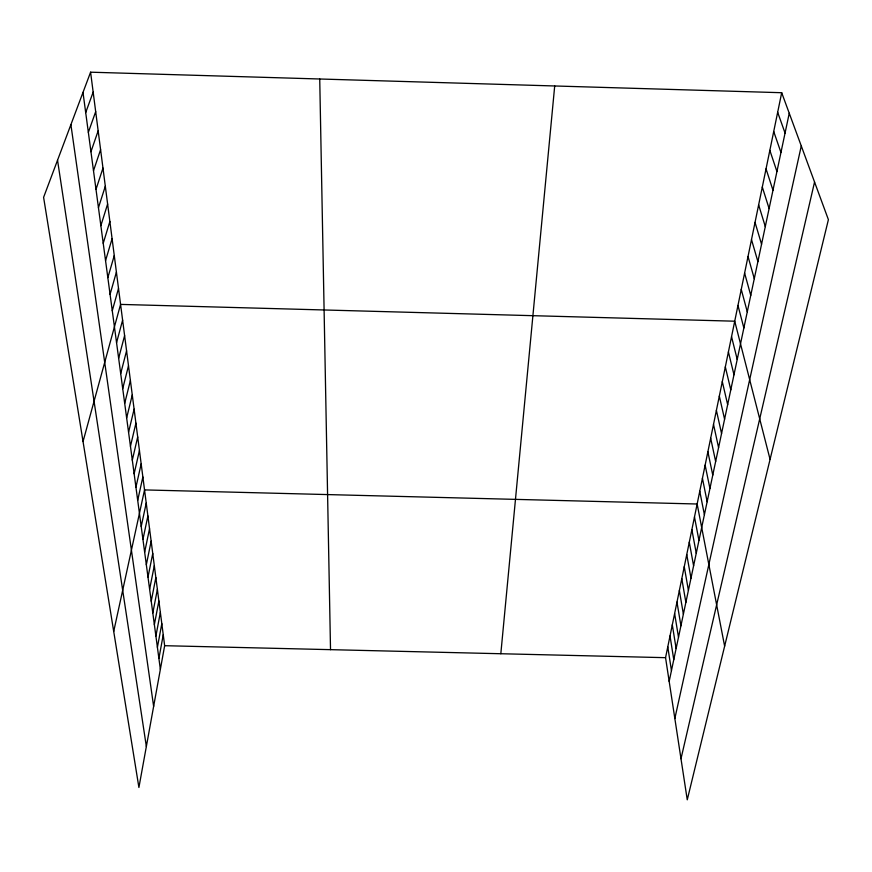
<?xml version="1.0" encoding="UTF-8"?>
<svg xmlns="http://www.w3.org/2000/svg" width="872" height="872" viewBox="0 0 872 872"><rect width="100%" height="100%" fill="white"/><g stroke="black" fill="none" stroke-linecap="round" stroke-linejoin="round"><path stroke-width="1.31" d="M500.822 653.738L554.701 85.979M90.59 72.191L164.655 645.694L138.91 787.481L43.6 197.345L90.59 72.191L781.694 92.715L828.4 219.657L687.256 799.809L665.554 657.673L781.694 92.715M158.9 658.404L163.249 634.762M157.407 647.297L161.81 623.665M155.903 636.037L160.361 612.395M154.366 624.592L158.878 600.972M152.807 612.983L157.385 589.374M151.227 601.2L155.859 577.591M149.624 589.221L154.322 565.645M147.989 577.068L152.753 553.502M146.333 564.718L151.161 541.174M144.654 552.172L149.548 528.661M142.943 539.43L147.902 515.952M669.173 681.392L789.247 113.251M141.21 526.481L146.234 503.035M113.709 631.459L144.545 489.911L697.142 504.005L724.632 646.152M137.7 500.343L142.866 476.984M674.841 718.539L801.281 145.94M135.934 487.154L141.177 463.839M134.135 473.758L139.444 450.497M680.988 758.749L814.557 182.03M132.304 460.144L137.7 436.937M130.451 446.3L135.923 423.16M128.566 432.24L134.114 409.153M126.647 417.939L132.272 394.918M124.696 403.387L130.408 380.454M122.712 388.607L128.5 365.75M120.696 373.565L126.571 350.795M118.647 358.261L124.609 335.589M116.554 342.696L122.614 320.133M83.036 441.548L120.576 304.404L734.725 321.201L770.074 459.391M112.27 310.737L118.516 288.392M110.068 294.333L116.412 272.119M107.834 277.623L114.276 255.54M105.556 260.619L112.096 238.677M103.223 243.299L109.872 221.51M100.858 225.663L107.616 204.026M98.449 207.7L105.316 186.227M95.996 189.388L102.972 168.1M93.5 170.738L100.596 149.635M90.95 151.728L98.165 130.822M88.344 132.337L95.691 111.649M85.696 112.575L93.162 92.105M164.655 645.694L665.554 657.673M777.671 112.303L785.062 133.067M773.715 131.519L780.963 152.491M769.845 150.365L776.93 171.544M766.041 168.874L772.984 190.238M762.302 187.044L769.104 208.582M758.64 204.876L765.3 226.589M755.032 222.393L761.561 244.269M751.501 239.604L757.899 261.622M748.023 256.499L754.291 278.659M744.612 273.1L750.759 295.39M741.255 289.417L747.282 311.827M737.963 305.451L743.871 327.981M731.543 336.69L737.222 359.438M728.403 351.928L733.984 374.764M725.33 366.905L730.791 389.828M722.299 381.631L727.662 404.641M719.324 396.117L724.588 419.203M716.392 410.374L721.558 433.526M713.514 424.392L718.583 447.619M710.669 438.191L715.65 461.473M707.879 451.772L712.773 475.109M705.132 465.136L709.939 488.527M702.429 478.292L707.148 501.738M699.769 491.252L704.402 514.731M694.483 516.943L698.952 540.487M691.867 529.675L696.259 553.262M689.294 542.21L693.6 565.819M686.755 554.559L690.984 578.191M684.258 566.713L688.411 590.366M681.795 578.681L685.872 602.356M679.364 590.475L683.376 614.161M676.977 602.094L680.923 625.791M674.623 613.539L678.503 637.247M672.312 624.821L676.116 648.528M670.023 635.928L673.773 659.646M667.778 646.882L671.451 670.59M57.541 160.23L146.354 746.508M70.894 124.642L153.636 706.396M82.993 92.421L160.361 669.336M319.73 78.992L330.521 649.662"/></g></svg>
